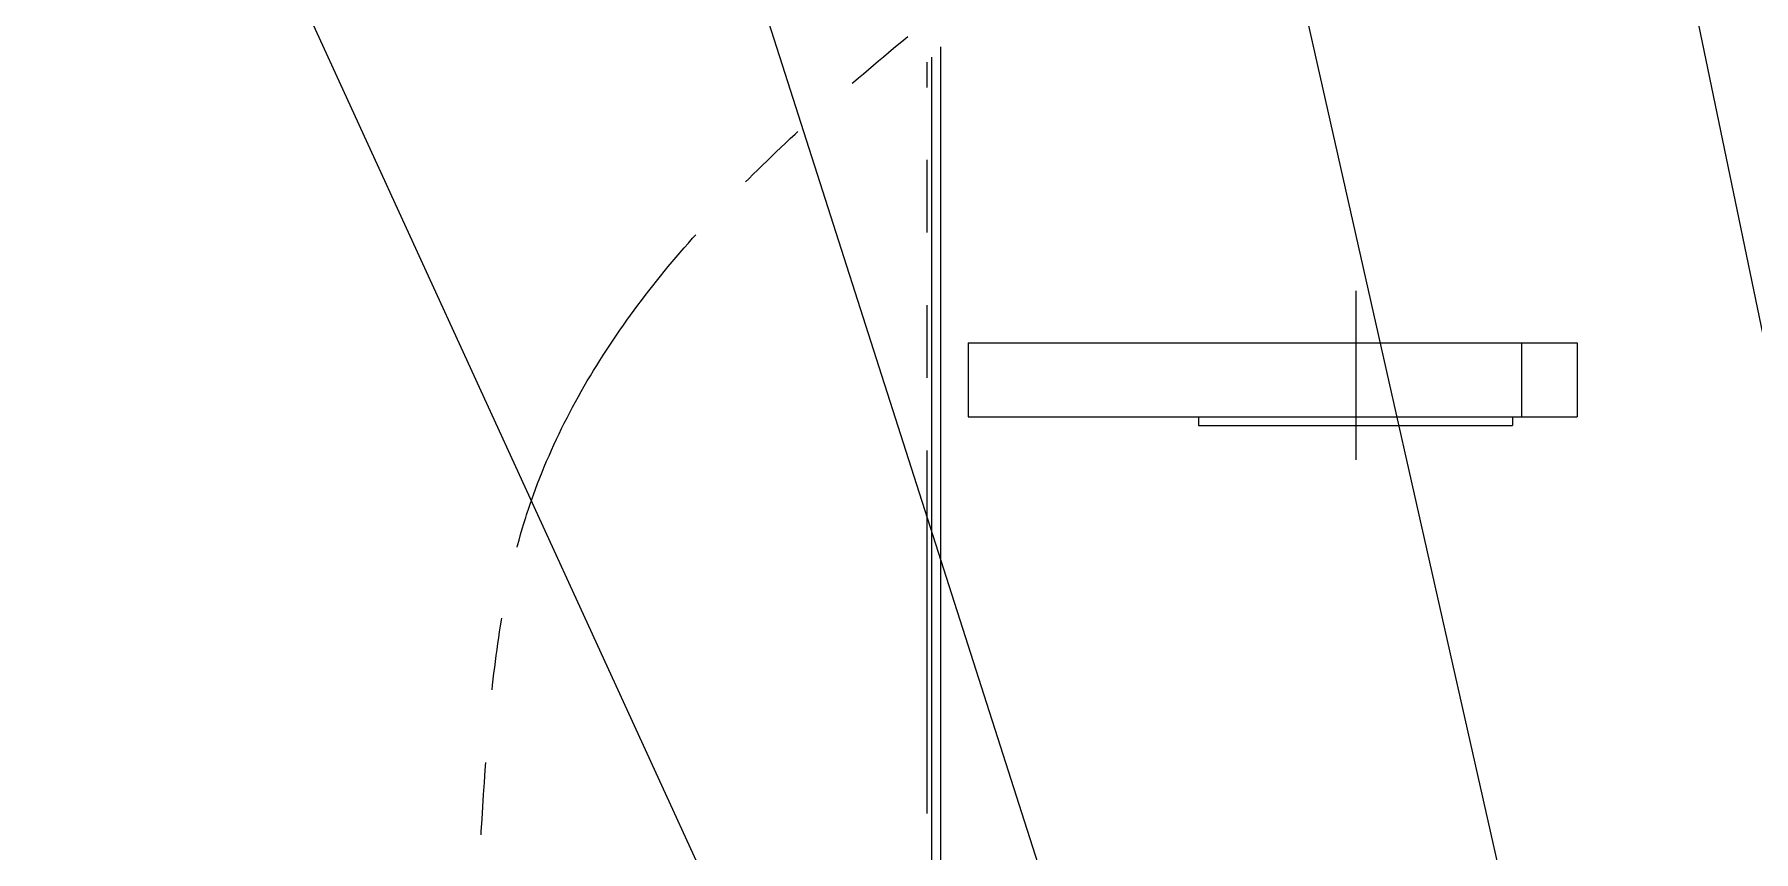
# Model space of a CAD drawing. Header units: millimetres. Extents: x 0 to 16800, y -462 to 11880.
# Drawn here: x 1522 to 3889, y 9232 to 10357 of the extents above; entities that cross this region are included whole.
import ezdxf

# ---------------------------------------------------------------- set-up
doc = ezdxf.new("R2010")
doc.units = ezdxf.units.MM
doc.header["$LTSCALE"] = 400
doc.linetypes.add('F', pattern=[0.75, 0.5, -0.25])
doc.linetypes.add('K', pattern=[2.5, 1.25, -0.25, 0.25, -0.25, 0.25, -0.25])
for name, color, linetype in [('02', 1, 'Continuous'), ('04', 2, 'F'), ('07', 6, 'K')]:
    doc.layers.add(name, color=color, linetype=linetype)

# ---------------------------------------------------------------- blocks, each defined once
blk = doc.blocks.new('ERW')
at = {"layer": '07', "color": 6, "linetype": 'K', "ltscale": 30}
for p, q in [((37019.2, 4517.5), (37019.2, 6569.6)), ((37006.6, 6555.4), (37006.6, 4543)), ((37590.8, 6233.8), (37590.8, 6001)), ((37057.2, 6162.2), (37895.2, 6162.2)), ((37057.2, 6162.2), (37057.2, 6060.2)), ((37819.2, 6060.2), (37819.2, 6162.2)), ((37895.2, 6162.2), (37895.2, 6060.2)), ((37057.2, 6060.2), (37895.2, 6060.2)), ((37374.2, 6060.2), (37374.2, 6048.2)), ((37806.2, 6060.2), (37806.2, 6048.2)), ((37374.2, 6048.2), (37806.2, 6048.2))]:
    blk.add_line(p, q, dxfattribs=at)
at = {"layer": '07', "color": 6, "linetype": 'K'}
for p, q in [((37019.2, 4517.5), (37019.2, 6569.6)), ((37000.6, 4514), (37000.6, 6548.6)), ((37006.6, 6555.4), (37006.6, 4514)), ((37006.6, 6555.4), (37006.6, 4543))]:
    blk.add_line(p, q, dxfattribs=at)
blk.add_spline([(35874, 2037.5), (35819.9, 3447.9), (35969.8, 4517.6), (36261.7, 4885), (36445.4, 5913.6), (37169.7, 6740)], degree=3, dxfattribs=at)

msp = doc.modelspace()

# ---------------------------------------------------------------- linework, layer by layer
at = {"layer": '02'}
for p, q in [((2960.2, 8069.1), (1756.8, 10696.5)), ((3315.9, 7929.2), (2429.7, 10696.5)), ((3815.4, 7979.2), (3202.6, 10696.5)), ((4209.2, 8458.1), (3746.1, 10696.5))]:
    msp.add_line(p, q, dxfattribs=at)

# ---------------------------------------------------------------- block references
at = {"layer": '04'}
msp.add_blockref('ERW', (-34249.5, 3770.4), dxfattribs=at)

doc.saveas('drawing.dxf')
